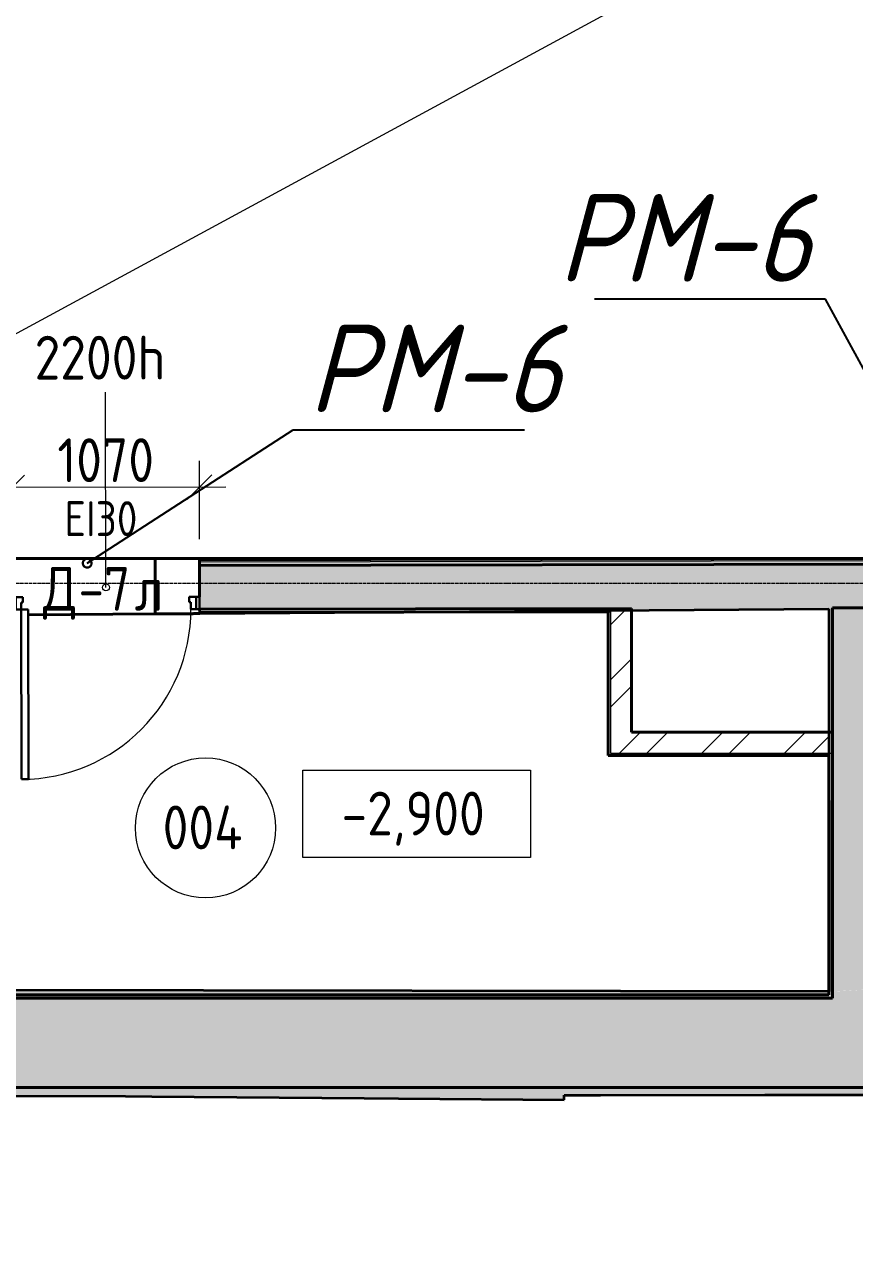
# Model space of a CAD drawing. Header units: millimetres. Extents: x 749182 to 2267578, y 70462 to 311449.
# Drawn here: x 1974700 to 1979439, y 167441 to 174459 of the extents above; entities that cross this region are included whole.
import ezdxf
from ezdxf import colors
from ezdxf.entities.mleader import LeaderData, LeaderLine
from ezdxf.math import Vec2, Vec3

# ---------------------------------------------------------------- set-up
doc = ezdxf.new("R2010")
doc.units = ezdxf.units.MM
for name, pattern in [('ADSK_Линия сетки', [25, 20, -2.5, 0, -2.5]), ('ADSK_Снесено', [4.5, 3, -1.5]), ('осеваяX2', [4, 2.5, -0.5, 0.5, -0.5])]:
    doc.linetypes.add(name, pattern=pattern)
doc.layers.get('Defpoints').update_dxf_attribs({"color": 255})
for name, color, linetype, lineweight in [('Аннотация', 7, 'Continuous', 9), ('Двери', 7, 'Continuous', 20), ('Марки дверей', 7, 'Continuous', 20), ('Марки помещений', 7, 'Continuous', 20), ('Оси', 165, 'осеваяX2', 13), ('отметки', 7, 'Continuous', 20), ('Размер', 7, 'Continuous', 13), ('размеры', 7, 'Continuous', 9), ('Размеры КР', 164, 'Continuous', 9), ('Стены', 184, 'Continuous', 40), ('Стены внутренние', 7, 'Continuous', 18), ('Стены разрез', 7, 'Continuous', 35), ('Стены штриховка', 7, 'Continuous', 18)]:
    doc.layers.add(name, color=color, linetype=linetype, lineweight=lineweight)
doc.styles.add('GOST 2.304_new', font='isocpeur.ttf', dxfattribs={"width": 0.9, "oblique": 15})
doc.styles.add('GOST Common', font='GOST_Common.ttf', dxfattribs={"width": 0.9, "height": 350})
doc.styles.add('GOST Common_1', font='GOST_Common.ttf', dxfattribs={"width": 0.9, "height": 250})
doc.dimstyles.new('ADSK_Основной_2_5_мм_Округление_до_1_мм', dxfattribs={"dimscale": 304.8, "dimtxt": 251.428749, "dimasz": 0.463911, "dimexe": 0.492126, "dimexo": 0.492126, "dimgap": 0.098425, "dimtad": 1, "dimdec": 0, "dimdsep": 46, "dimtxsty": 'GOST Common_1', "dimblk1": 'OBLIQUE', "dimblk2": 'OBLIQUE', "dimsah": 1, "dimcen": 0.09, "dimdle": 0.492126, "dimazin": 2, "dimtfac": 1, "dimtdec": 4, "dimtix": 1, "dimtmove": 0, "dimatfit": 3, "dimfxl": 0, "dimtvp": 1, "dimtolj": 1, "dimtzin": 0, "dimlwd": 20, "dimlwe": 20, "dimarcsym": 0})
pattern_1 = [(45, (1952853.2, 150711.3), (-235.7317, 235.7317), []), (45, (1953010.35, 150711.3), (-235.7317, 235.7317), [])]

# ---------------------------------------------------------------- blocks, each defined once
blk = doc.blocks.new('Существующие стены подвал - Существующие стены подвал-614279-00 План подвала')
at = {"layer": 'Стены', "true_color": 0xc0c0c0}
h = blk.add_hatch(color=9, dxfattribs=at)
h.paths.add_polyline_path([(24928.2, 17607), (24928.2, 17633.2), (25135.9, 17633.2), (27465.2, 17636.8), (27634, 17627.2), (30789.1, 17617.7), (30788.7, 17677), (18979, 17677), (18979, 17629.3), (22422.2, 17628.6), (22573, 17625.8), (23981.5, 17614.6)])
h.paths.add_polyline_path([(21776.2, 20477.5), (21777.2, 20477.5), (21776.2, 20477.5)])
h.paths.add_polyline_path([(18978.9, 17688.4), (21300, 18161.9), (21247.2, 18187), (26460, 18187), (26460, 18225.8), (26710, 18239.6), (26710, 18218.5), (26685.6, 18187), (26806.3, 18187), (26878.2, 18138.3), (28992.5, 17892.2), (30502.9, 18187), (30788.8, 18187), (30788.7, 18242.7), (26727, 18240.5), (26740, 20377.3), (26836, 20377.5), (26835.4, 20666.5), (26825.4, 20666.5), (26835.4, 20700.4), (22845.8, 20698.9), (22846.4, 20383.7), (26439.3, 20411.3), (26441.7, 18224.8), (21436.9, 18234.6), (21443, 20372.9), (21778, 20375.5), (21777.8, 20407.5), (21776.3, 20407.5), (21775.5, 20698.6), (20752.6, 20698.2), (20755.5, 20373.4), (21153, 20377), (21146.9, 18234.6), (18978.6, 18234.6), (18978.7, 18187)])
h.paths.add_polyline_path([(18977.5, 20357.5), (19436.6, 20361.6), (19433.6, 20697.7), (18995.8, 20697.6), (18977.6, 20359.5)])
h.paths.add_polyline_path([(21423, 20373.2), (21173, 20377), (21173, 20406.4), (21423, 20406.9), (21423, 20377)])
h.paths.add_polyline_path([(27906, 20379.9), (28369, 20381.2), (28369, 20384.3), (28382, 20399.3), (28522, 20399.3), (28522, 20381.3), (28617.2, 20381.5), (28616.5, 20701), (27905.4, 20700.8), (27905.9, 20418.4)])
h.paths.add_polyline_path([(26710, 20380.7), (26460, 20409), (26460, 20415.8), (26710, 20416.3), (26710, 20411.3)])
h.paths.add_polyline_path([(30130.2, 20384.9), (30787.5, 20386.5), (30777, 20701.8), (30129.5, 20701.6), (30130.2, 20692.4), (30581, 20692.9), (30129.6, 20671.9), (30130.2, 20386.4)])
at = {"layer": 'Стены'}
for p, q in [((21775.5, 20698.6), (22592.5, 20698.9)), ((22592.5, 20698.9), (22766, 20698.9)), ((22766, 20698.9), (22845.8, 20698.9)), ((22592.6, 20381.7), (21866.4, 20376.2)), ((22846.4, 20383.7), (22592.6, 20381.7))]:
    blk.add_line(p, q, dxfattribs=at)
at = {"layer": 'Стены разрез'}
for p, q in [((26835.4, 20700.4), (22845.8, 20698.9)), ((22845.8, 20698.9), (22846.2, 20479.4)), ((22846.3, 20409.4), (22846.4, 20383.7)), ((22846.4, 20383.7), (26439.3, 20411.3)), ((26439.3, 20411.3), (26441.7, 18224.8)), ((26441.7, 18224.8), (21436.9, 18233.5)), ((18979, 17629.3), (22422.2, 17628.6)), ((22422.2, 17628.6), (22573, 17625.8)), ((22573, 17625.8), (23786.1, 17616.1)), ((24928.2, 17607), (24928.2, 17633.2)), ((24928.2, 17633.2), (25135.9, 17633.2)), ((25135.9, 17633.2), (26075, 17634.7)), ((26075, 17634.7), (26258.4, 17634.9)), ((26258.4, 17634.9), (27465.2, 17636.8)), ((23786.1, 17616.1), (23981.5, 17614.6)), ((23981.5, 17614.6), (24928.2, 17607))]:
    blk.add_line(p, q, dxfattribs=at)
blk = doc.blocks.new('Новые проёмы подвал - Новые проёмы подвал-999150-00 План подвала')
at = {"layer": 'Стены', "color": 0, "linetype": 'ADSK_Снесено'}
for p, q in [((22592.6, 20381.7), (22592.5, 20698.9)), ((22592.5, 20698.9), (22845.8, 20698.9)), ((22846.4, 20383.7), (22592.6, 20381.7))]:
    blk.add_line(p, q, dxfattribs=at)
at = {"layer": 'Стены разрез', "color": 0, "linetype": 'ADSK_Снесено'}
for p, q in [((22845.8, 20698.9), (22592.5, 20698.9)), ((22592.5, 20698.9), (22592.6, 20381.7)), ((22846.2, 20479.4), (22845.8, 20698.9)), ((22592.6, 20381.7), (22846.4, 20383.7)), ((22846.4, 20383.7), (22846.3, 20409.4))]:
    blk.add_line(p, q, dxfattribs=at)
blk = doc.blocks.new('AC_Дверь_Однопольная_Стальная - Д-7л 1070х2200h-1983186-00 План подвала')
at = {"layer": 'Двери', "linetype": 'Continuous', "lineweight": 30}
for p, q in [((485, 1095), (445, 1095)), ((445, 1095), (445, 125)), ((485, 125), (485, 1095)), ((-515, 125), (-535, 125)), ((-535, 125), (-535, 55)), ((-485, 125), (-515, 125)), ((-515, 125), (-515, 55)), ((-515, 55), (-515, 125)), ((-485, 85), (-485, 125)), ((-475, 85), (-485, 85)), ((-475, 55), (-475, 85)), ((445, 125), (485, 125)), ((485, 85), (475, 85)), ((475, 85), (475, 55)), ((515, 125), (485, 125)), ((485, 125), (485, 85)), ((515, 55), (515, 125)), ((535, 125), (515, 125)), ((515, 125), (515, 55)), ((535, 55), (535, 125)), ((-535, 55), (-515, 55)), ((-515, 55), (-475, 55)), ((475, 55), (515, 55)), ((515, 55), (535, 55))]:
    blk.add_line(p, q, dxfattribs=at)
at = {"layer": 'Двери', "linetype": 'Continuous'}
blk.add_arc((485, 125), 970, 90, 180, dxfattribs=at)
blk = doc.blocks.new('Высотные отметки - Рамка-5093-00 План подвала')
at = {"layer": 'Аннотация'}
for p, q in [((-6.5, 0), (-6.5, 5)), ((-6.5, 5), (6.5, 5)), ((6.5, 5), (6.5, 0)), ((6.5, 0), (-6.5, 0))]:
    blk.add_line(p, q, dxfattribs=at)
blk = doc.blocks.new('ADSK_Марка_Дверь - Типоразмер_ADSK_Марка-58376-00 План подвала')
at = {"layer": 'Марки дверей', "lineweight": 9}
blk.add_circle((0, 0), 0.2, dxfattribs=at)
blk = doc.blocks.new('ADSK_Марка_Помещение_ОдноЗначение - Номер-247393-00 План подвала')
at = {"layer": 'Марки помещений'}
blk.add_circle((0, 0), 4, dxfattribs=at)
blk = doc.blocks.new('_Oblique')
at = {"color": 0, "linetype": 'ByBlock', "lineweight": -2}
blk.add_line((-0.5, -0.5), (0.5, 0.5), dxfattribs=at)
blk = doc.blocks.new('*D1563')
at = {"layer": 'Defpoints', "color": 0, "lineweight": 20, "transparency": 16777216}
for p in [(1974628.3, 171815.3), (1974629.1, 171368.8), (1975699.1, 171370.7)]:
    blk.add_point(p, dxfattribs=at)
at = {"layer": 'размеры', "color": 0, "lineweight": 20, "transparency": 16777216}
for p, q in [((1974628.8, 171518.8), (1974628, 171965.3)), ((1975698.8, 171520.7), (1975698, 171967.3)), ((1975848.3, 171817.5), (1974478.3, 171815.1))]:
    blk.add_line(p, q, dxfattribs=at)
at = {"layer": 'размеры', "color": 0, "lineweight": 20, "transparency": 16777216, "xscale": 141.4, "yscale": 141.4, "zscale": 141.4}
for p, rotation in [((1974628.3, 171815.3), 180.102268801919), ((1975698.3, 171817.3), 0.1022688019189921)]:
    blk.add_blockref('_Oblique', p, dxfattribs=dict(at, rotation=rotation))
at = {"layer": 'размеры', "color": 0, "lineweight": 20, "transparency": 16777216, "insert": (1975163, 171971.3), "char_height": 250, "width": 700.591, "attachment_point": 5, "rotation": 0.10227, "style": 'GOST Common_1'}
blk.add_mtext('\\A1;1070', dxfattribs=at)
blk = doc.blocks.new('_DotSmall')
at = {"color": 0, "linetype": 'ByBlock', "lineweight": 35, "const_width": 0.5}
blk.add_lwpolyline([(-0.0625, 0, 1), (0.0625, 0, 1)], format="xyb", close=True, dxfattribs=at)

msp = doc.modelspace()

# ---------------------------------------------------------------- hatches: boundary and pattern name
at = {"layer": 'Стены внутренние', "linetype": 'Continuous', "lineweight": 9, "true_color": 0x0000ff}
h = msp.add_hatch(dxfattribs=at)
h.set_pattern_fill('FP_3', color=5, style=0, pattern_type=2)
h.set_pattern_definition(pattern_1)
h.paths.add_polyline_path([(1978165.0551, 170417.3694), (1978165.0551, 171113.9491), (1978045.0551, 171113.0264), (1978045.0551, 170417.3694)])
at = {"layer": 'Стены внутренние', "linetype": 'Continuous', "true_color": 0xc0c0c0}
h = msp.add_hatch(color=9, dxfattribs=at)
h.paths.add_polyline_path([(1979313.1822, 168898.2564), (1979538.7639, 168898.2564), (1979563.1822, 168929.8144), (1979563.1822, 168950.8929), (1979313.1822, 168936.0805), (1979313.1822, 168929.1104)])
h.paths.add_polyline_path([(1979563.1822, 171091.9668), (1979563.1822, 171127.5932), (1979313.1822, 171127.147), (1979313.1822, 171120.2747), (1979443.5327, 171105.5149)])
at = {"layer": 'Стены внутренние', "linetype": 'Continuous', "lineweight": 9, "true_color": 0x0000ff}
h = msp.add_hatch(dxfattribs=at)
h.set_pattern_fill('FP_3', color=5, style=0, pattern_type=2)
h.set_pattern_definition(pattern_1)
h.paths.add_polyline_path([(1978045.0551, 170297.3694), (1979293.3954, 170297.3694), (1979292.491, 170417.3694), (1978045.0551, 170417.3694), (1978045.0551, 170305.9085)])
at = {"layer": 'Стены внутренние', "linetype": 'Continuous', "true_color": 0xc0c0c0}
msp.add_hatch(color=9, dxfattribs=at).paths.add_polyline_path([(1983434.2336, 168388.2564), (1983695.5482, 168388.2564), (1983695.5482, 168898.2564), (1983356.0717, 168898.2564), (1981845.6823, 168603.5355), (1979731.4132, 168849.5846), (1979659.4431, 168898.2564), (1974100.3855, 168898.2564), (1974153.1944, 168873.1608), (1971832.1377, 168399.7018), (1971831.8429, 168898.2564), (1971776.0287, 168898.2564), (1971776.0287, 168388.2564), (1982294.0334, 168388.2564)])

# ---------------------------------------------------------------- linework, layer by layer
at = {"layer": 'Марки дверей'}
msp.add_line((1975164.2773, 171244.7417), (1975161.9138, 172359.3256), dxfattribs=at)
at = {"layer": 'Оси', "linetype": 'ADSK_Линия сетки'}
msp.add_line((1941766.9683, 171268.0858), (2009994.9113, 171268.0858), dxfattribs=at)
at = {"layer": 'Размеры КР', "lineweight": 20}
msp.add_line((2017580.5501, 195971.8207), (1941933.5259, 154952.416), dxfattribs=at)
at = {"layer": 'Стены внутренние', "color": 5, "linetype": 'Continuous', "lineweight": 40, "true_color": 0x0000ff}
for p, q in [((1979688.6323, 171409.8176), (1975698.9962, 171402.6964)), ((1975698.9962, 171402.6964), (1975699.0533, 171370.6964)), ((1975699.0533, 171370.6964), (1979688.6894, 171377.8176)), ((1978165.0551, 171125.0976), (1975699.4996, 171120.6968)), ((1975699.4996, 171120.6968), (1975699.5353, 171100.6968)), ((1978165.0551, 170417.3694), (1978165.0551, 171125.0976)), ((1975699.5353, 171100.6968), (1978033.0551, 171104.862)), ((1978033.0551, 171104.862), (1978033.0551, 170285.3694)), ((1979313.1822, 170417.3694), (1978165.0551, 170417.3694)), ((1978033.0551, 170285.3694), (1979293.1822, 170285.3694)), ((1979293.1822, 170285.3694), (1979293.1822, 168918.2564)), ((1979293.1822, 168918.2564), (1974296.2219, 168918.2564))]:
    msp.add_line(p, q, dxfattribs=at)
at = {"layer": 'Стены внутренние', "linetype": 'Continuous', "lineweight": 40}
for p, q in [((1979689.1356, 171127.818), (1979313.1822, 171127.147)), ((1979313.1822, 171127.147), (1979313.1822, 168898.2564)), ((1979313.1822, 168898.2564), (1974276.2219, 168898.2564)), ((1971776.0287, 168388.2564), (1983695.5482, 168388.2564))]:
    msp.add_line(p, q, dxfattribs=at)
at = {"layer": 'Стены штриховка'}
for p, q in [((1975698.9998, 171400.6964), (1979688.6358, 171407.8176)), ((1975699.0176, 171390.6964), (1979688.6537, 171397.8176)), ((1978045.0551, 171124.8835), (1978045.0551, 170297.3694)), ((1978033.0551, 171104.862), (1978045.0551, 171104.8834)), ((1978035.0551, 171104.8656), (1978035.0551, 170285.3694)), ((1978035.0551, 170297.3694), (1978033.0551, 170297.3694)), ((1978033.0551, 170287.3694), (1979293.1822, 170287.3694)), ((1978045.0551, 170297.3694), (1979313.1822, 170297.3694)), ((1979293.1822, 170297.3694), (1979293.1822, 170285.3694))]:
    msp.add_line(p, q, dxfattribs=at)

# ---------------------------------------------------------------- block references
at = {"layer": 'Двери', "color": 5, "linetype": 'Continuous', "true_color": 0x0000ff, "rotation": 180.1022688024733}
msp.add_blockref('AC_Дверь_Однопольная_Стальная - Д-7л 1070х2200h-1983186-00 План подвала', (1975164.2773, 171244.7417), dxfattribs=at)
at = {"layer": 'Марки дверей', "xscale": 99.99999999999993, "yscale": 99.99999999999993, "zscale": 99.99999999999993}
msp.add_blockref('ADSK_Марка_Дверь - Типоразмер_ADSK_Марка-58376-00 План подвала', (1975164.2773, 171244.7417), dxfattribs=at)
at = {"layer": 'Марки помещений', "xscale": 99.99999999999993, "yscale": 99.99999999999993, "zscale": 99.99999999999993}
msp.add_blockref('ADSK_Марка_Помещение_ОдноЗначение - Номер-247393-00 План подвала', (1975732.8964, 169871.177), dxfattribs=at)
at = {"layer": 'отметки', "lineweight": 20, "xscale": 99.99999999999993, "yscale": 99.99999999999993, "zscale": 99.99999999999993}
msp.add_blockref('Высотные отметки - Рамка-5093-00 План подвала', (1976938.3808, 169701.4838), dxfattribs=at)
at = {"layer": 'Стены'}
msp.add_blockref('Существующие стены подвал - Существующие стены подвал-614279-00 План подвала', (1952853.1931, 150711.2975), dxfattribs=at)
at = {"layer": 'Стены', "color": 0, "linetype": 'ADSK_Снесено'}
msp.add_blockref('Новые проёмы подвал - Новые проёмы подвал-999150-00 План подвала', (1952853.1931, 150711.2975), dxfattribs=at)

# ---------------------------------------------------------------- texts
at = {"layer": 'Марки дверей', "lineweight": 9, "attachment_point": 1}
for s, insert, char_height, width, style in [('2200h', (1974756.9138, 172681.7527), 250, 974.050312, 'GOST Common'), ('EI30', (1974926.948, 171737.1557), 200, 533.923875, 'GOST Common_1'), ('\\fGOST Common|b0|i0|c204|p34|;\\W.9;Д', (1974804.548, 171361.7548), 250, 245.316375, 'GOST Common'), ('-7', (1975006.9543, 171361.7548), 250, 389.620125, 'GOST Common'), ('\\fGOST Common|b0|i0|c204|p34|;\\W.9;л', (1975328.423, 171361.7548), 250, 194.810062, 'GOST Common')]:
    msp.add_mtext(s, dxfattribs=dict(at, insert=insert, char_height=char_height, width=width, style=style))
at = {"layer": 'Марки помещений', "lineweight": 9, "insert": (1975488.0892, 169998.9021), "char_height": 250, "width": 606.07575, "attachment_point": 1, "style": 'GOST Common'}
msp.add_mtext('004', dxfattribs=at)
at = {"layer": 'отметки', "lineweight": 20, "insert": (1976509.7048, 170078.1908), "char_height": 250, "width": 1028.822569, "attachment_point": 1, "line_spacing_factor": 1.022761, "style": 'GOST Common'}
msp.add_mtext('-2,900', dxfattribs=at)

# ---------------------------------------------------------------- dimensions: what is measured, and where the dimension line sits
at = {"layer": 'размеры', "lineweight": 20}
dim = msp.add_linear_dim(base=(1974628.2579, 171815.3494), p1=(1975699.0533, 171370.6964), p2=(1974629.055, 171368.7865), angle=0.1022688, dimstyle='ADSK_Основной_2_5_мм_Округление_до_1_мм', override={"dimpost": '<>', "dimfxl": 1070}, dxfattribs=at)
dim.commit()
dim.dimension.update_dxf_attribs({"geometry": '*D1563', "text_midpoint": (1975162.9804, 171971.3041)})

# ---------------------------------------------------------------- leaders
at = {"layer": 'Размер', "color": 210, "ltscale": 20}
ml = msp.add_multileader_mtext('Standard', dxfattribs=at)
ml.set_content('\\A1;РМ-6', color=210, style='GOST 2.304_new')
ml.set_leader_properties()
ml.set_arrow_properties(name='DOTSMALL')
ml.build(insert=Vec2(0, 0))
ml.multileader.update_dxf_attribs({"text_left_attachment_type": 6, "text_right_attachment_type": 6, "dogleg_length": 1, "arrow_head_size": 100})
ctx = ml.context
ctx.base_point, ctx.char_height, ctx.arrow_head_size, ctx.landing_gap_size, ctx.plane_origin = Vec3(1977681.0737, 172891.2529), 500, 100, 0, Vec3(1958034.9818, 319663.6769)
ctx.left_attachment, ctx.right_attachment, ctx.text_align_type = 6, 6, 1
notes = []
notes.append((ctx, [(0, (1, 1, 0), (1979274.0229, 172891.2529), (-1, 0), 20, [(0, [(1980119.3345, 171335.457)], 0, [])])]))
ctx.mtext.insert, ctx.mtext.rotation, ctx.mtext.width, ctx.mtext.alignment, ctx.mtext.flow_direction = Vec3(1978467.5483, 173491.2529), 6.283185307, 1286.674802, 2, 5
ml = msp.add_multileader_mtext('Standard', dxfattribs=at)
ml.set_content('\\A1;РМ-6', color=210, style='GOST 2.304_new')
ml.set_leader_properties()
ml.set_arrow_properties(name='DOTSMALL')
ml.build(insert=Vec2(0, 0))
ml.multileader.update_dxf_attribs({"text_left_attachment_type": 6, "text_right_attachment_type": 6, "dogleg_length": 1, "arrow_head_size": 100})
ctx = ml.context
ctx.base_point, ctx.char_height, ctx.arrow_head_size, ctx.landing_gap_size, ctx.plane_origin = Vec3(1976254.4104, 172145.1182), 500, 100, 0, Vec3(1956088.7493, 319125.7476)
ctx.left_attachment, ctx.right_attachment, ctx.text_align_type = 6, 6, 1
notes.append((ctx, [(1, (1, 1, 0), (1976234.4104, 172145.1182), (1, 0), 20, [(0, [(1975057.1182, 171382.967)], 0, [])])]))
ctx.mtext.insert, ctx.mtext.rotation, ctx.mtext.width, ctx.mtext.alignment, ctx.mtext.flow_direction = Vec3(1977040.885, 172745.1182), 6.283185307, 1286.674802, 2, 5
for ctx, leaders in notes:
    for number, flags, end, landing, length, lines in leaders:
        leader = LeaderData()
        leader.index, (leader.has_last_leader_line, leader.has_dogleg_vector, leader.attachment_direction) = number, flags
        leader.last_leader_point, leader.dogleg_vector, leader.dogleg_length = Vec3(end), Vec3(landing), length
        for number, points, colour, breaks in lines:
            line = LeaderLine()
            line.index, line.vertices, line.color, line.breaks = number, Vec3.list(points), colors.encode_raw_color(colour), breaks
            leader.lines.append(line)
        ctx.leaders.append(leader)

doc.saveas('drawing.dxf')
